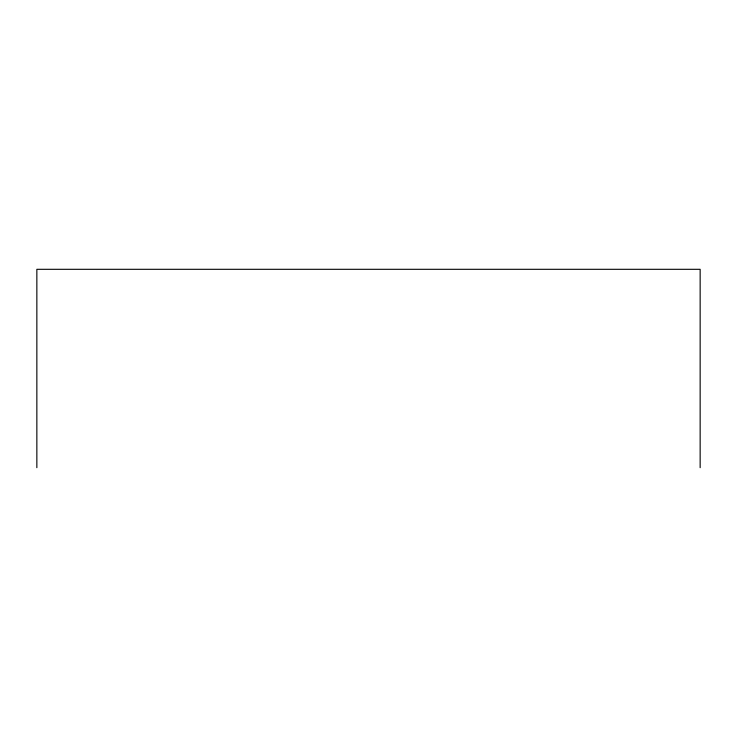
<?xml version="1.0" encoding="UTF-8"?>
<svg xmlns="http://www.w3.org/2000/svg" width="737" height="737" viewBox="0 0 737 737"><rect width="100%" height="100%" fill="white"/><g stroke="black" fill="none" stroke-linecap="round" stroke-linejoin="round"><path stroke-width="1.11" d="M700.15 467.691L700.15 269.309L36.85 269.309L36.85 467.691"/></g></svg>
